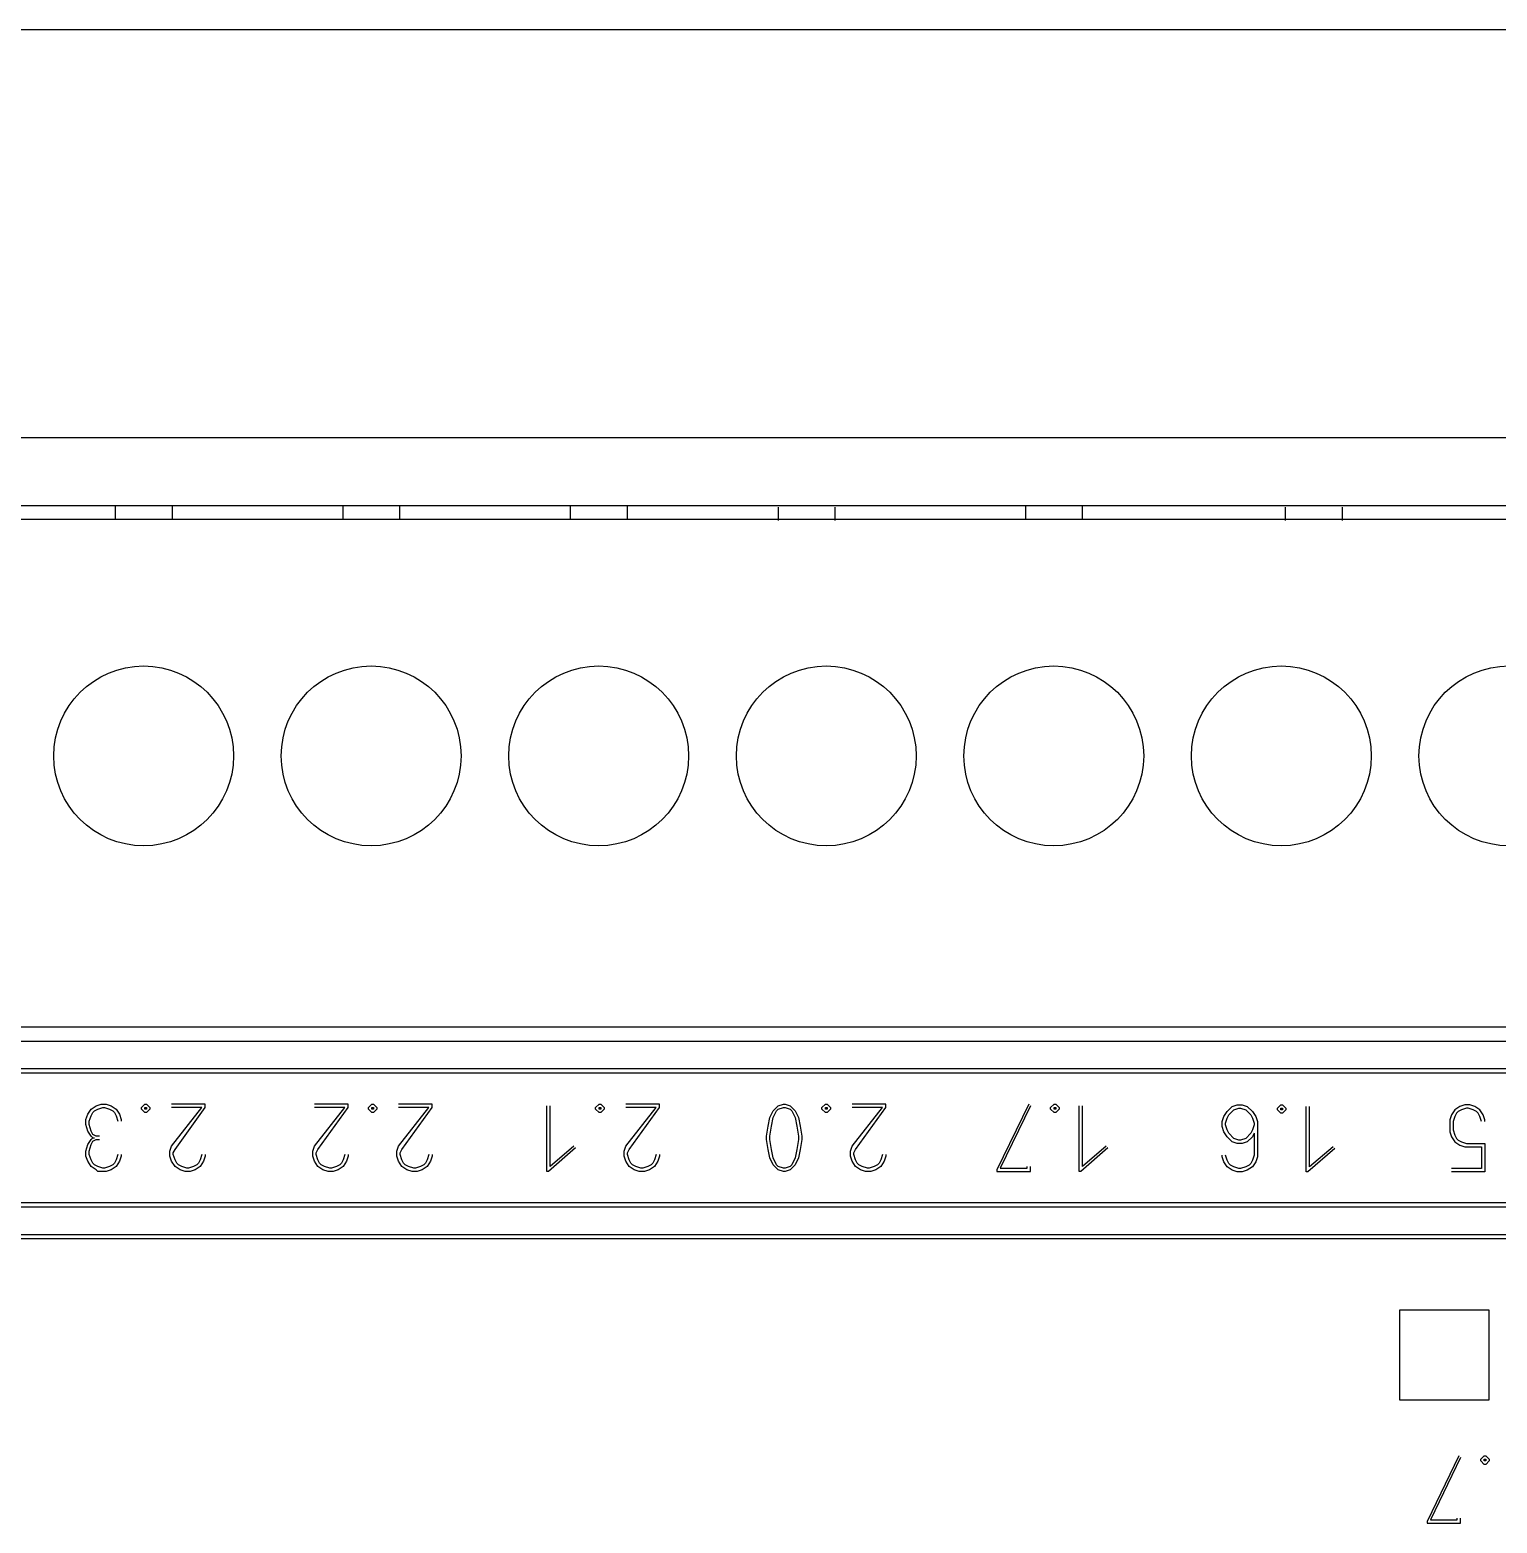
# Model space of a CAD drawing. Header units: inches. Extents: x 1238 to 1812, y 541 to 947.
# Drawn here: x 1403.17 to 1435.93, y 755.23 to 788.56 of the extents above; entities that cross this region are included whole.
import ezdxf

# ---------------------------------------------------------------- set-up
doc = ezdxf.new("R2010")
doc.units = ezdxf.units.IN
doc.header["$MEASUREMENT"] = 0
for name, color, linetype in [('0007LEVEL_0', 7, 'Continuous'), ('0007LEVEL_1', 7, 'Continuous'), ('8_ALL_NOTES_BALLOONS_SYMBOLS_GT', 7, 'Continuous'), ('RED_2.5mm^2', 1, 'Continuous')]:
    doc.layers.add(name, color=color, linetype=linetype)

msp = doc.modelspace()

# ---------------------------------------------------------------- linework, layer by layer
at = {"color": 7, "linetype": 'Continuous'}
for p, q in [((1523.048, 765.982), (1369.648, 765.982)), ((1443.548, 762.282), (1382.968, 762.282)), ((1443.448, 762.382), (1383.068, 762.382)), ((1369.748, 761.672), (1522.948, 761.672)), ((1369.748, 761.582), (1522.948, 761.582)), ((1433.748, 759.982), (1433.748, 757.982)), ((1435.748, 759.982), (1433.748, 759.982)), ((1435.748, 757.982), (1435.748, 759.982)), ((1433.748, 757.982), (1435.748, 757.982))]:
    msp.add_line(p, q, dxfattribs=at)
at = {"layer": '0007LEVEL_0', "color": 7, "linetype": 'Continuous'}
for p, q in [((1435.073, 756.732), (1434.361, 755.269)), ((1435.111, 756.694), (1434.436, 755.307)), ((1435.561, 756.657), (1435.636, 756.732)), ((1435.561, 756.619), (1435.561, 756.657)), ((1435.636, 756.544), (1435.561, 756.619)), ((1435.636, 756.732), (1435.673, 756.732)), ((1435.636, 756.619), (1435.636, 756.657)), ((1435.636, 756.657), (1435.673, 756.657)), ((1435.673, 756.619), (1435.636, 756.619)), ((1435.673, 756.732), (1435.748, 756.657)), ((1435.673, 756.657), (1435.673, 756.619)), ((1435.748, 756.619), (1435.673, 756.544)), ((1435.748, 756.657), (1435.748, 756.619)), ((1435.673, 756.544), (1435.636, 756.544)), ((1434.361, 755.269), (1434.361, 755.232)), ((1434.436, 755.307), (1435.036, 755.307)), ((1435.036, 755.307), (1435.036, 755.344)), ((1435.111, 755.232), (1435.111, 755.344)), ((1434.361, 755.232), (1435.111, 755.232))]:
    msp.add_line(p, q, dxfattribs=at)
at = {"layer": '0007LEVEL_1', "color": 7, "linetype": 'Continuous'}
for p, q in [((1382.968, 765.382), (1443.548, 765.382)), ((1383.068, 765.282), (1443.448, 765.282)), ((1404.646, 764.544), (1404.759, 764.582)), ((1404.759, 764.582), (1404.871, 764.582)), ((1404.871, 764.582), (1404.984, 764.544)), ((1405.659, 764.507), (1405.734, 764.582)), ((1405.734, 764.582), (1405.771, 764.582)), ((1405.771, 764.582), (1405.846, 764.507)), ((1407.084, 764.582), (1406.334, 764.582)), ((1407.084, 764.507), (1407.084, 764.582)), ((1410.275, 764.582), (1409.525, 764.582)), ((1410.275, 764.507), (1410.275, 764.582)), ((1410.725, 764.507), (1410.8, 764.582)), ((1410.8, 764.582), (1410.837, 764.582)), ((1410.837, 764.582), (1410.912, 764.507)), ((1412.15, 764.582), (1411.4, 764.582)), ((1412.15, 764.507), (1412.15, 764.582)), ((1415.8, 764.507), (1415.875, 764.582)), ((1415.875, 764.582), (1415.912, 764.582)), ((1415.912, 764.582), (1415.987, 764.507)), ((1417.225, 764.582), (1416.475, 764.582)), ((1417.225, 764.507), (1417.225, 764.582)), ((1419.878, 764.544), (1419.991, 764.582)), ((1419.991, 764.582), (1420.028, 764.582)), ((1420.028, 764.582), (1420.141, 764.544)), ((1420.853, 764.507), (1420.928, 764.582)), ((1420.928, 764.582), (1420.966, 764.582)), ((1420.966, 764.582), (1421.041, 764.507)), ((1422.278, 764.582), (1421.528, 764.582)), ((1422.278, 764.507), (1422.278, 764.582)), ((1425.471, 764.582), (1424.758, 763.119)), ((1425.958, 764.507), (1426.033, 764.582)), ((1426.033, 764.582), (1426.071, 764.582)), ((1426.071, 764.582), (1426.146, 764.507)), ((1404.421, 764.244), (1404.459, 764.357)), ((1404.421, 764.132), (1404.421, 764.244)), ((1404.459, 764.357), (1404.534, 764.469)), ((1404.496, 764.207), (1404.534, 764.319)), ((1404.534, 764.469), (1404.646, 764.544)), ((1404.534, 764.319), (1404.571, 764.394)), ((1404.571, 764.394), (1404.609, 764.432)), ((1404.609, 764.432), (1404.684, 764.469)), ((1404.684, 764.469), (1404.796, 764.507)), ((1404.796, 764.507), (1404.834, 764.507)), ((1404.834, 764.507), (1404.946, 764.469)), ((1404.946, 764.469), (1405.021, 764.432)), ((1404.984, 764.544), (1405.096, 764.469)), ((1405.021, 764.432), (1405.059, 764.394)), ((1405.059, 764.394), (1405.096, 764.319)), ((1405.096, 764.469), (1405.171, 764.357)), ((1405.096, 764.319), (1405.134, 764.207)), ((1405.171, 764.357), (1405.209, 764.244)), ((1405.209, 764.244), (1405.209, 764.207)), ((1405.659, 764.469), (1405.659, 764.507)), ((1405.734, 764.394), (1405.659, 764.469)), ((1405.734, 764.469), (1405.734, 764.507)), ((1405.734, 764.507), (1405.771, 764.507)), ((1405.771, 764.469), (1405.734, 764.469)), ((1405.771, 764.394), (1405.734, 764.394)), ((1405.771, 764.507), (1405.771, 764.469)), ((1405.846, 764.469), (1405.771, 764.394)), ((1405.846, 764.507), (1405.846, 764.469)), ((1406.334, 763.644), (1407.009, 764.507)), ((1407.009, 764.507), (1406.334, 764.507)), ((1406.409, 763.569), (1407.084, 764.507)), ((1409.525, 763.644), (1410.2, 764.507)), ((1410.2, 764.507), (1409.525, 764.507)), ((1409.6, 763.569), (1410.275, 764.507)), ((1410.725, 764.469), (1410.725, 764.507)), ((1410.8, 764.394), (1410.725, 764.469)), ((1410.8, 764.469), (1410.8, 764.507)), ((1410.8, 764.507), (1410.837, 764.507)), ((1410.837, 764.469), (1410.8, 764.469)), ((1410.837, 764.394), (1410.8, 764.394)), ((1410.837, 764.507), (1410.837, 764.469)), ((1410.912, 764.469), (1410.837, 764.394)), ((1410.912, 764.507), (1410.912, 764.469)), ((1411.4, 763.644), (1412.075, 764.507)), ((1412.075, 764.507), (1411.4, 764.507)), ((1411.475, 763.569), (1412.15, 764.507)), ((1414.712, 763.082), (1414.712, 764.544)), ((1414.787, 763.194), (1414.787, 764.544)), ((1415.8, 764.469), (1415.8, 764.507)), ((1415.875, 764.394), (1415.8, 764.469)), ((1415.875, 764.469), (1415.875, 764.507)), ((1415.875, 764.507), (1415.912, 764.507)), ((1415.912, 764.469), (1415.875, 764.469)), ((1415.912, 764.394), (1415.875, 764.394)), ((1415.912, 764.507), (1415.912, 764.469)), ((1415.987, 764.469), (1415.912, 764.394)), ((1415.987, 764.507), (1415.987, 764.469)), ((1416.475, 763.644), (1417.15, 764.507)), ((1417.15, 764.507), (1416.475, 764.507)), ((1416.55, 763.569), (1417.225, 764.507)), ((1419.653, 764.094), (1419.691, 764.282)), ((1419.691, 764.282), (1419.766, 764.432)), ((1419.728, 764.094), (1419.766, 764.282)), ((1419.766, 764.432), (1419.878, 764.544)), ((1419.766, 764.282), (1419.841, 764.432)), ((1419.841, 764.432), (1419.878, 764.469)), ((1419.878, 764.469), (1419.991, 764.507)), ((1419.991, 764.507), (1420.028, 764.507)), ((1420.028, 764.507), (1420.141, 764.469)), ((1420.141, 764.544), (1420.253, 764.432)), ((1420.141, 764.469), (1420.178, 764.432)), ((1420.178, 764.432), (1420.253, 764.282)), ((1420.253, 764.432), (1420.328, 764.282)), ((1420.253, 764.282), (1420.291, 764.094)), ((1420.328, 764.282), (1420.366, 764.094)), ((1420.853, 764.469), (1420.853, 764.507)), ((1420.928, 764.394), (1420.853, 764.469)), ((1420.928, 764.469), (1420.928, 764.507)), ((1420.928, 764.507), (1420.966, 764.507)), ((1420.966, 764.469), (1420.928, 764.469)), ((1420.966, 764.394), (1420.928, 764.394)), ((1420.966, 764.507), (1420.966, 764.469)), ((1421.041, 764.469), (1420.966, 764.394)), ((1421.041, 764.507), (1421.041, 764.469)), ((1421.528, 763.644), (1422.203, 764.507)), ((1422.203, 764.507), (1421.528, 764.507)), ((1421.603, 763.569), (1422.278, 764.507)), ((1425.508, 764.544), (1424.833, 763.157)), ((1425.958, 764.469), (1425.958, 764.507)), ((1426.033, 764.394), (1425.958, 764.469)), ((1426.033, 764.469), (1426.033, 764.507)), ((1426.033, 764.507), (1426.071, 764.507)), ((1426.071, 764.469), (1426.033, 764.469)), ((1426.071, 764.394), (1426.033, 764.394)), ((1426.071, 764.507), (1426.071, 764.469)), ((1426.146, 764.469), (1426.071, 764.394)), ((1426.146, 764.507), (1426.146, 764.469)), ((1426.596, 763.082), (1426.596, 764.544)), ((1426.671, 763.194), (1426.671, 764.544)), ((1429.787, 764.194), (1429.824, 764.307)), ((1429.824, 764.307), (1429.899, 764.419)), ((1429.862, 764.157), (1429.899, 764.269)), ((1429.899, 764.419), (1430.012, 764.532)), ((1429.899, 764.269), (1429.937, 764.344)), ((1429.937, 764.344), (1430.049, 764.457)), ((1430.012, 764.532), (1430.124, 764.569)), ((1430.049, 764.457), (1430.162, 764.494)), ((1430.124, 764.569), (1430.237, 764.569)), ((1430.162, 764.494), (1430.199, 764.494)), ((1430.199, 764.494), (1430.312, 764.457)), ((1430.237, 764.569), (1430.349, 764.532)), ((1430.312, 764.457), (1430.424, 764.344)), ((1430.349, 764.532), (1430.462, 764.419)), ((1430.424, 764.344), (1430.462, 764.269)), ((1430.462, 764.419), (1430.537, 764.307)), ((1430.462, 764.269), (1430.499, 764.157)), ((1430.537, 764.307), (1430.574, 764.194)), ((1431.024, 764.494), (1431.099, 764.569)), ((1431.024, 764.457), (1431.024, 764.494)), ((1431.099, 764.382), (1431.024, 764.457)), ((1431.099, 764.569), (1431.137, 764.569)), ((1431.099, 764.457), (1431.099, 764.494)), ((1431.099, 764.494), (1431.137, 764.494)), ((1431.137, 764.457), (1431.099, 764.457)), ((1431.137, 764.382), (1431.099, 764.382)), ((1431.137, 764.569), (1431.212, 764.494)), ((1431.137, 764.494), (1431.137, 764.457)), ((1431.212, 764.457), (1431.137, 764.382)), ((1431.212, 764.494), (1431.212, 764.457)), ((1431.662, 763.069), (1431.662, 764.532)), ((1431.737, 763.182), (1431.737, 764.532)), ((1434.904, 764.344), (1434.867, 764.232)), ((1434.979, 764.457), (1434.904, 764.344)), ((1434.979, 764.307), (1434.942, 764.194)), ((1435.092, 764.532), (1434.979, 764.457)), ((1435.017, 764.382), (1434.979, 764.307)), ((1435.054, 764.419), (1435.017, 764.382)), ((1435.129, 764.457), (1435.054, 764.419)), ((1435.204, 764.569), (1435.092, 764.532)), ((1435.242, 764.494), (1435.129, 764.457)), ((1435.317, 764.569), (1435.204, 764.569)), ((1435.279, 764.494), (1435.242, 764.494)), ((1435.392, 764.457), (1435.279, 764.494)), ((1435.429, 764.532), (1435.317, 764.569)), ((1435.467, 764.419), (1435.392, 764.457)), ((1435.542, 764.457), (1435.429, 764.532)), ((1435.504, 764.382), (1435.467, 764.419)), ((1435.542, 764.307), (1435.504, 764.382)), ((1435.617, 764.344), (1435.542, 764.457)), ((1435.579, 764.194), (1435.542, 764.307)), ((1435.654, 764.232), (1435.617, 764.344)), ((1404.459, 763.982), (1404.421, 764.132)), ((1404.534, 763.869), (1404.459, 763.982)), ((1404.496, 764.132), (1404.496, 764.207)), ((1404.534, 763.982), (1404.496, 764.132)), ((1404.571, 763.907), (1404.534, 763.982)), ((1419.616, 763.869), (1419.653, 764.094)), ((1419.691, 763.869), (1419.728, 764.094)), ((1420.291, 764.094), (1420.328, 763.869)), ((1420.366, 764.094), (1420.403, 763.869)), ((1429.787, 764.082), (1429.787, 764.194)), ((1429.824, 763.969), (1429.787, 764.082)), ((1429.899, 763.857), (1429.824, 763.969)), ((1429.862, 764.119), (1429.862, 764.157)), ((1429.899, 764.007), (1429.862, 764.119)), ((1429.937, 763.932), (1429.899, 764.007)), ((1430.049, 763.819), (1429.937, 763.932)), ((1430.424, 763.932), (1430.312, 763.819)), ((1430.462, 764.007), (1430.424, 763.932)), ((1430.499, 764.119), (1430.462, 764.007)), ((1430.499, 763.932), (1430.462, 763.857)), ((1430.499, 764.157), (1430.499, 764.119)), ((1430.499, 763.932), (1430.499, 763.444)), ((1430.574, 764.194), (1430.574, 763.407)), ((1434.867, 764.232), (1434.867, 763.969)), ((1434.867, 763.969), (1434.904, 763.857)), ((1434.942, 764.194), (1434.942, 764.007)), ((1434.942, 764.007), (1434.979, 763.894)), ((1435.654, 764.194), (1435.654, 764.232)), ((1404.421, 763.532), (1404.459, 763.682)), ((1404.459, 763.682), (1404.534, 763.794)), ((1404.496, 763.532), (1404.534, 763.682)), ((1404.571, 763.832), (1404.534, 763.869)), ((1404.534, 763.794), (1404.571, 763.832)), ((1404.534, 763.682), (1404.571, 763.757)), ((1404.646, 763.869), (1404.571, 763.907)), ((1404.571, 763.832), (1404.609, 763.832)), ((1404.571, 763.757), (1404.646, 763.794)), ((1404.721, 763.869), (1404.646, 763.869)), ((1404.646, 763.794), (1404.721, 763.794)), ((1406.296, 763.532), (1406.334, 763.644)), ((1409.487, 763.532), (1409.525, 763.644)), ((1411.362, 763.532), (1411.4, 763.644)), ((1415.35, 763.607), (1414.75, 763.082)), ((1415.312, 763.644), (1414.787, 763.194)), ((1416.437, 763.532), (1416.475, 763.644)), ((1419.616, 763.794), (1419.616, 763.869)), ((1419.653, 763.569), (1419.616, 763.794)), ((1419.691, 763.794), (1419.691, 763.869)), ((1419.728, 763.569), (1419.691, 763.794)), ((1420.328, 763.794), (1420.291, 763.569)), ((1420.328, 763.869), (1420.328, 763.794)), ((1420.403, 763.794), (1420.366, 763.569)), ((1420.403, 763.869), (1420.403, 763.794)), ((1421.491, 763.532), (1421.528, 763.644)), ((1427.233, 763.607), (1426.633, 763.082)), ((1427.196, 763.644), (1426.671, 763.194)), ((1430.012, 763.744), (1429.899, 763.857)), ((1430.124, 763.707), (1430.012, 763.744)), ((1430.162, 763.782), (1430.049, 763.819)), ((1430.237, 763.707), (1430.124, 763.707)), ((1430.199, 763.782), (1430.162, 763.782)), ((1430.312, 763.819), (1430.199, 763.782)), ((1430.349, 763.744), (1430.237, 763.707)), ((1430.462, 763.857), (1430.349, 763.744)), ((1432.299, 763.594), (1431.699, 763.069)), ((1432.262, 763.632), (1431.737, 763.182)), ((1434.904, 763.857), (1434.979, 763.744)), ((1434.979, 763.894), (1435.017, 763.819)), ((1434.979, 763.744), (1435.092, 763.669)), ((1435.017, 763.819), (1435.054, 763.782)), ((1435.054, 763.782), (1435.129, 763.744)), ((1435.092, 763.669), (1435.204, 763.632)), ((1435.129, 763.744), (1435.242, 763.707)), ((1435.204, 763.632), (1435.579, 763.632)), ((1435.242, 763.707), (1435.654, 763.707)), ((1435.579, 763.632), (1435.579, 763.144)), ((1435.654, 763.707), (1435.654, 763.069)), ((1404.421, 763.419), (1404.421, 763.532)), ((1404.459, 763.307), (1404.421, 763.419)), ((1404.534, 763.194), (1404.459, 763.307)), ((1404.496, 763.457), (1404.496, 763.532)), ((1404.534, 763.344), (1404.496, 763.457)), ((1404.571, 763.269), (1404.534, 763.344)), ((1404.609, 763.232), (1404.571, 763.269)), ((1405.059, 763.269), (1405.021, 763.232)), ((1405.096, 763.344), (1405.059, 763.269)), ((1405.134, 763.457), (1405.096, 763.344)), ((1405.171, 763.307), (1405.096, 763.194)), ((1405.209, 763.419), (1405.171, 763.307)), ((1405.209, 763.457), (1405.209, 763.419)), ((1406.296, 763.419), (1406.296, 763.532)), ((1406.334, 763.307), (1406.296, 763.419)), ((1406.409, 763.194), (1406.334, 763.307)), ((1406.371, 763.494), (1406.409, 763.569)), ((1406.371, 763.457), (1406.371, 763.494)), ((1406.409, 763.344), (1406.371, 763.457)), ((1406.446, 763.269), (1406.409, 763.344)), ((1406.484, 763.232), (1406.446, 763.269)), ((1406.934, 763.269), (1406.896, 763.232)), ((1406.971, 763.344), (1406.934, 763.269)), ((1407.009, 763.457), (1406.971, 763.344)), ((1407.046, 763.307), (1406.971, 763.194)), ((1407.084, 763.419), (1407.046, 763.307)), ((1407.084, 763.457), (1407.084, 763.419)), ((1409.487, 763.419), (1409.487, 763.532)), ((1409.525, 763.307), (1409.487, 763.419)), ((1409.6, 763.194), (1409.525, 763.307)), ((1409.562, 763.494), (1409.6, 763.569)), ((1409.562, 763.457), (1409.562, 763.494)), ((1409.6, 763.344), (1409.562, 763.457)), ((1409.637, 763.269), (1409.6, 763.344)), ((1409.675, 763.232), (1409.637, 763.269)), ((1410.125, 763.269), (1410.087, 763.232)), ((1410.162, 763.344), (1410.125, 763.269)), ((1410.2, 763.457), (1410.162, 763.344)), ((1410.237, 763.307), (1410.162, 763.194)), ((1410.275, 763.419), (1410.237, 763.307)), ((1410.275, 763.457), (1410.275, 763.419)), ((1411.362, 763.419), (1411.362, 763.532)), ((1411.4, 763.307), (1411.362, 763.419)), ((1411.475, 763.194), (1411.4, 763.307)), ((1411.437, 763.494), (1411.475, 763.569)), ((1411.437, 763.457), (1411.437, 763.494)), ((1411.475, 763.344), (1411.437, 763.457)), ((1411.512, 763.269), (1411.475, 763.344)), ((1411.55, 763.232), (1411.512, 763.269)), ((1412, 763.269), (1411.962, 763.232)), ((1412.037, 763.344), (1412, 763.269)), ((1412.075, 763.457), (1412.037, 763.344)), ((1412.112, 763.307), (1412.037, 763.194)), ((1412.15, 763.419), (1412.112, 763.307)), ((1412.15, 763.457), (1412.15, 763.419)), ((1416.437, 763.419), (1416.437, 763.532)), ((1416.475, 763.307), (1416.437, 763.419)), ((1416.55, 763.194), (1416.475, 763.307)), ((1416.512, 763.494), (1416.55, 763.569)), ((1416.512, 763.457), (1416.512, 763.494)), ((1416.55, 763.344), (1416.512, 763.457)), ((1416.587, 763.269), (1416.55, 763.344)), ((1416.625, 763.232), (1416.587, 763.269)), ((1417.075, 763.269), (1417.037, 763.232)), ((1417.112, 763.344), (1417.075, 763.269)), ((1417.15, 763.457), (1417.112, 763.344)), ((1417.187, 763.307), (1417.112, 763.194)), ((1417.225, 763.419), (1417.187, 763.307)), ((1417.225, 763.457), (1417.225, 763.419)), ((1419.691, 763.382), (1419.653, 763.569)), ((1419.766, 763.232), (1419.691, 763.382)), ((1419.766, 763.382), (1419.728, 763.569)), ((1419.841, 763.232), (1419.766, 763.382)), ((1420.253, 763.382), (1420.178, 763.232)), ((1420.291, 763.569), (1420.253, 763.382)), ((1420.328, 763.382), (1420.253, 763.232)), ((1420.366, 763.569), (1420.328, 763.382)), ((1421.491, 763.419), (1421.491, 763.532)), ((1421.528, 763.307), (1421.491, 763.419)), ((1421.603, 763.194), (1421.528, 763.307)), ((1421.566, 763.494), (1421.603, 763.569)), ((1421.566, 763.457), (1421.566, 763.494)), ((1421.603, 763.344), (1421.566, 763.457)), ((1421.641, 763.269), (1421.603, 763.344)), ((1421.678, 763.232), (1421.641, 763.269)), ((1422.128, 763.269), (1422.091, 763.232)), ((1422.166, 763.344), (1422.128, 763.269)), ((1422.203, 763.457), (1422.166, 763.344)), ((1422.241, 763.307), (1422.166, 763.194)), ((1422.278, 763.419), (1422.241, 763.307)), ((1422.278, 763.457), (1422.278, 763.419)), ((1429.787, 763.407), (1429.787, 763.444)), ((1429.824, 763.294), (1429.787, 763.407)), ((1429.899, 763.182), (1429.824, 763.294)), ((1429.899, 763.332), (1429.862, 763.444)), ((1429.937, 763.257), (1429.899, 763.332)), ((1429.974, 763.219), (1429.937, 763.257)), ((1430.424, 763.257), (1430.387, 763.219)), ((1430.462, 763.332), (1430.424, 763.257)), ((1430.499, 763.444), (1430.462, 763.332)), ((1430.537, 763.294), (1430.462, 763.182)), ((1430.574, 763.407), (1430.537, 763.294)), ((1404.646, 763.119), (1404.534, 763.194)), ((1404.684, 763.194), (1404.609, 763.232)), ((1404.684, 763.082), (1404.646, 763.119)), ((1404.796, 763.157), (1404.684, 763.194)), ((1404.871, 763.082), (1404.684, 763.082)), ((1404.834, 763.157), (1404.796, 763.157)), ((1404.946, 763.194), (1404.834, 763.157)), ((1404.984, 763.119), (1404.871, 763.082)), ((1405.021, 763.232), (1404.946, 763.194)), ((1405.096, 763.194), (1404.984, 763.119)), ((1406.521, 763.119), (1406.409, 763.194)), ((1406.559, 763.194), (1406.484, 763.232)), ((1406.634, 763.082), (1406.521, 763.119)), ((1406.671, 763.157), (1406.559, 763.194)), ((1406.746, 763.082), (1406.634, 763.082)), ((1406.709, 763.157), (1406.671, 763.157)), ((1406.821, 763.194), (1406.709, 763.157)), ((1406.859, 763.119), (1406.746, 763.082)), ((1406.896, 763.232), (1406.821, 763.194)), ((1406.971, 763.194), (1406.859, 763.119)), ((1409.712, 763.119), (1409.6, 763.194)), ((1409.75, 763.194), (1409.675, 763.232)), ((1409.825, 763.082), (1409.712, 763.119)), ((1409.862, 763.157), (1409.75, 763.194)), ((1409.937, 763.082), (1409.825, 763.082)), ((1409.9, 763.157), (1409.862, 763.157)), ((1410.012, 763.194), (1409.9, 763.157)), ((1410.05, 763.119), (1409.937, 763.082)), ((1410.087, 763.232), (1410.012, 763.194)), ((1410.162, 763.194), (1410.05, 763.119)), ((1411.587, 763.119), (1411.475, 763.194)), ((1411.625, 763.194), (1411.55, 763.232)), ((1411.7, 763.082), (1411.587, 763.119)), ((1411.737, 763.157), (1411.625, 763.194)), ((1411.812, 763.082), (1411.7, 763.082)), ((1411.775, 763.157), (1411.737, 763.157)), ((1411.887, 763.194), (1411.775, 763.157)), ((1411.925, 763.119), (1411.812, 763.082)), ((1411.962, 763.232), (1411.887, 763.194)), ((1412.037, 763.194), (1411.925, 763.119)), ((1414.75, 763.082), (1414.712, 763.082)), ((1416.662, 763.119), (1416.55, 763.194)), ((1416.7, 763.194), (1416.625, 763.232)), ((1416.775, 763.082), (1416.662, 763.119)), ((1416.812, 763.157), (1416.7, 763.194)), ((1416.887, 763.082), (1416.775, 763.082)), ((1416.85, 763.157), (1416.812, 763.157)), ((1416.962, 763.194), (1416.85, 763.157)), ((1417, 763.119), (1416.887, 763.082)), ((1417.037, 763.232), (1416.962, 763.194)), ((1417.112, 763.194), (1417, 763.119)), ((1419.878, 763.119), (1419.766, 763.232)), ((1419.878, 763.194), (1419.841, 763.232)), ((1419.991, 763.157), (1419.878, 763.194)), ((1419.991, 763.082), (1419.878, 763.119)), ((1420.028, 763.157), (1419.991, 763.157)), ((1420.028, 763.082), (1419.991, 763.082)), ((1420.141, 763.194), (1420.028, 763.157)), ((1420.141, 763.119), (1420.028, 763.082)), ((1420.178, 763.232), (1420.141, 763.194)), ((1420.253, 763.232), (1420.141, 763.119)), ((1421.716, 763.119), (1421.603, 763.194)), ((1421.753, 763.194), (1421.678, 763.232)), ((1421.828, 763.082), (1421.716, 763.119)), ((1421.866, 763.157), (1421.753, 763.194)), ((1421.941, 763.082), (1421.828, 763.082)), ((1421.903, 763.157), (1421.866, 763.157)), ((1422.016, 763.194), (1421.903, 763.157)), ((1422.053, 763.119), (1421.941, 763.082)), ((1422.091, 763.232), (1422.016, 763.194)), ((1422.166, 763.194), (1422.053, 763.119)), ((1424.758, 763.119), (1424.758, 763.082)), ((1424.758, 763.082), (1425.508, 763.082)), ((1424.833, 763.157), (1425.433, 763.157)), ((1425.433, 763.157), (1425.433, 763.194)), ((1425.508, 763.082), (1425.508, 763.194)), ((1426.633, 763.082), (1426.596, 763.082)), ((1430.012, 763.107), (1429.899, 763.182)), ((1430.049, 763.182), (1429.974, 763.219)), ((1430.124, 763.069), (1430.012, 763.107)), ((1430.162, 763.144), (1430.049, 763.182)), ((1430.237, 763.069), (1430.124, 763.069)), ((1430.199, 763.144), (1430.162, 763.144)), ((1430.312, 763.182), (1430.199, 763.144)), ((1430.349, 763.107), (1430.237, 763.069)), ((1430.387, 763.219), (1430.312, 763.182)), ((1430.462, 763.182), (1430.349, 763.107)), ((1431.699, 763.069), (1431.662, 763.069)), ((1435.579, 763.144), (1434.904, 763.144)), ((1435.654, 763.069), (1434.904, 763.069))]:
    msp.add_line(p, q, dxfattribs=at)
at = {"layer": '8_ALL_NOTES_BALLOONS_SYMBOLS_GT', "color": 7, "linetype": 'Continuous'}
for p, q in [((1444.189, 779.458), (1372.307, 779.458)), ((1444.189, 777.934), (1372.307, 777.934)), ((1405.073, 777.934), (1405.073, 777.639)), ((1406.343, 777.934), (1406.343, 777.639)), ((1410.153, 777.934), (1410.153, 777.639)), ((1411.423, 777.934), (1411.423, 777.639)), ((1415.233, 777.934), (1415.233, 777.639)), ((1416.503, 777.934), (1416.503, 777.639)), ((1425.393, 777.934), (1425.393, 777.639)), ((1426.663, 777.934), (1426.663, 777.639)), ((1372.307, 777.639), (1444.189, 777.639)), ((1419.873, 777.908), (1419.873, 777.613)), ((1421.143, 777.908), (1421.143, 777.613)), ((1431.193, 777.908), (1431.193, 777.613)), ((1432.463, 777.908), (1432.463, 777.613)), ((1372.307, 766.311), (1444.189, 766.311)), ((1523.048, 765.982), (1369.648, 765.982))]:
    msp.add_line(p, q, dxfattribs=at)
for centre in [(1405.708, 772.356), (1410.788, 772.356), (1415.868, 772.356), (1420.948, 772.356), (1426.028, 772.356), (1431.108, 772.356), (1436.188, 772.356)]:
    msp.add_circle(centre, 2.007, dxfattribs=at)
at = {"layer": 'RED_2.5mm^2'}
msp.add_line((1517.468, 788.561), (1363.759, 788.561), dxfattribs=at)

doc.saveas('drawing.dxf')
